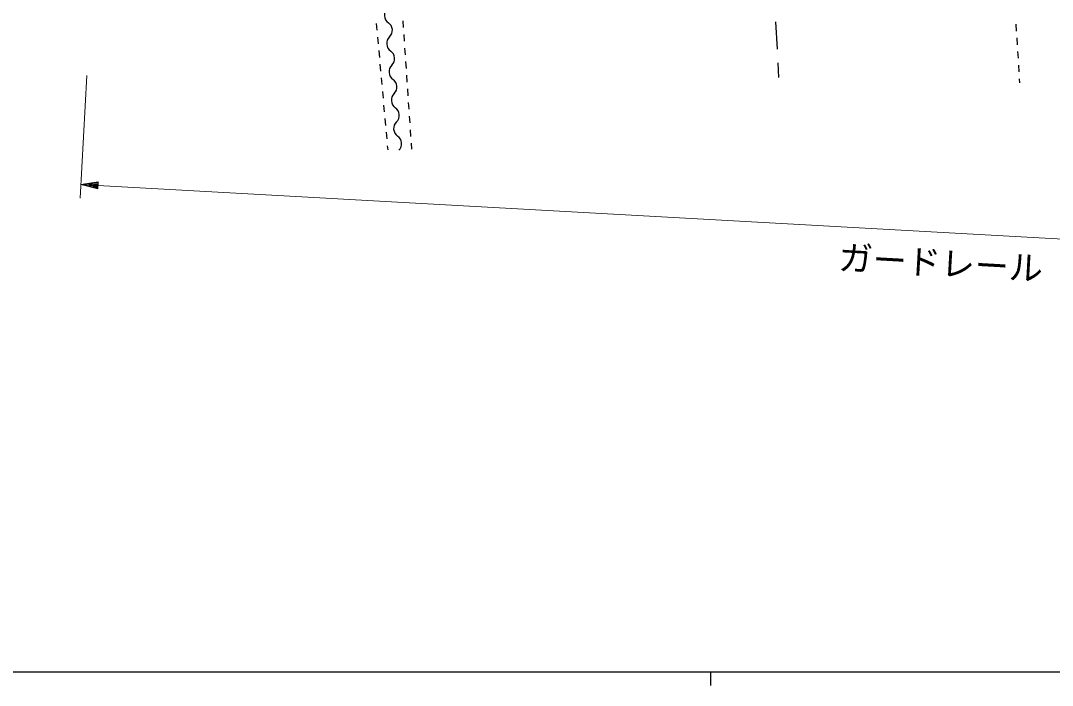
# Model space of a CAD drawing. Units: millimetres, scale not verified. Extents: x 40000 to 680000, y 20000 to 380000.
# Drawn here: x 217400 to 293069, y 204000 to 252715 of the extents above; entities that cross this region are included whole.
import ezdxf
from ezdxf.enums import TextEntityAlignment as Align

# ---------------------------------------------------------------- set-up
doc = ezdxf.new("R2010")
doc.units = ezdxf.units.MM
doc.header["$LTSCALE"] = 1000
for name, color, linetype, lineweight in [('M-BGD', 7, 'Continuous', 25), ('M-STR-HTXT', 7, 'Continuous', 13), ('M-TTL-BAND', 7, 'Continuous', 25)]:
    doc.layers.add(name, color=color, linetype=linetype, lineweight=lineweight)
doc.styles.add('ＭＳ ゴシック', font='')
doc.styles.get('ＭＳ ゴシック').set_extended_font_data('MS Gothic')

msp = doc.modelspace()

# ---------------------------------------------------------------- linework, layer by layer
at = {"layer": 'M-BGD'}
for p, q in [((243554, 252011), (243509, 252509)), ((245426, 252705), (245460, 252206)), ((272762, 252621), (272876, 250625)), ((290388, 252450), (290420, 251951)), ((243644, 251015), (243599, 251513)), ((245494, 251707), (245528, 251208)), ((290452, 251452), (290484, 250953)), ((243734, 250019), (243689, 250517)), ((245562, 250709), (245596, 250210)), ((245630, 249711), (245664, 249213)), ((290517, 250454), (290549, 249955)), ((243824, 249023), (243779, 249521)), ((272933, 249626), (272995, 248544)), ((290581, 249456), (290613, 248957)), ((243914, 248027), (243869, 248525)), ((245698, 248714), (245732, 248215)), ((290645, 248458), (290665, 248149)), ((244004, 247031), (243959, 247529)), ((245766, 247716), (245800, 247217)), ((245834, 246718), (245868, 246220)), ((244094, 246035), (244049, 246533)), ((244184, 245040), (244139, 245538)), ((245902, 245721), (245936, 245222)), ((244274, 244044), (244229, 244542)), ((245970, 244723), (246004, 244224)), ((246038, 243725), (246068, 243288)), ((244346, 243252), (244319, 243546))]:
    msp.add_line(p, q, dxfattribs=at)
for centre, start, end in [((244745, 253119), 133.41541, 235.92904), ((243997, 252012), 313.41541, 55.92904), ((244915, 251041), 133.41541, 235.92904), ((244166, 249934), 313.41541, 55.92904), ((245085, 248964), 133.41541, 235.92904), ((244336, 247857), 313.41541, 55.92904), ((245255, 246886), 133.41541, 235.92904), ((244506, 245779), 313.41541, 55.92904), ((245424, 244808), 133.41541, 235.92904), ((244676, 243701), 313.41541, 55.92904)]:
    msp.add_arc(centre, 668, start, end, dxfattribs=at)
at = {"layer": 'M-STR-HTXT'}
for p, q in [((222267, 248700), (221766, 239714)), ((221822, 240712), (223084, 240892)), ((221822, 240712), (223056, 240393)), ((221822, 240712), (223070, 240643)), ((223067, 240593), (222069, 240649)), ((223073, 240693), (222074, 240748)), ((222327, 240784), (223075, 240743)), ((223078, 240793), (222579, 240820)), ((222831, 240856), (223081, 240842)), ((223056, 240393), (223084, 240892)), ((223070, 240643), (356913, 233176)), ((222315, 240585), (223064, 240543)), ((223061, 240493), (222562, 240521)), ((222809, 240457), (223059, 240443))]:
    msp.add_line(p, q, dxfattribs=at)
at = {"layer": 'M-TTL-BAND'}
for p, q in [((40000, 205000), (579000, 205000)), ((268000, 205000), (268000, 204000))]:
    msp.add_line(p, q, dxfattribs=at)

# ---------------------------------------------------------------- texts
at = {"layer": 'M-STR-HTXT', "style": 'ＭＳ ゴシック'}
msp.add_text('ガードレール L=137.0', height=1833, rotation=356.807, dxfattribs=at).set_placement((289786, 233215), align=Align.BOTTOM_CENTER)

doc.saveas('drawing.dxf')
